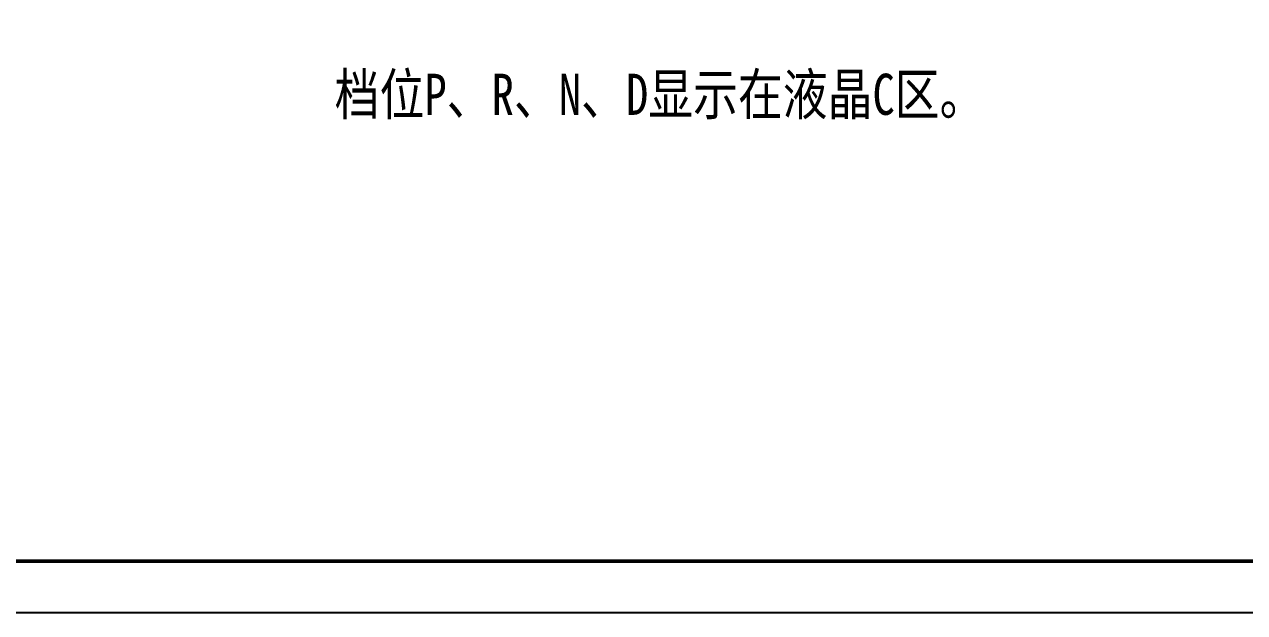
# Model space of a CAD drawing. Header units: millimetres. Extents: x 0 to 1188, y 0 to 840.
# Drawn here: x 524.9 to 762.5, y 0 to 114.5 of the extents above; entities that cross this region are included whole.
import ezdxf
from ezdxf.enums import TextEntityAlignment as Align

# ---------------------------------------------------------------- set-up
doc = ezdxf.new("R2010")
doc.units = ezdxf.units.MM
doc.layers.add('02粗实线', color=7, linetype='Continuous')
doc.layers.add('07标注', color=3, linetype='Continuous')
doc.layers.add('1轮廓实线层', color=7, linetype='Continuous', lineweight=40)
doc.layers.add('Frame', color=7, linetype='Continuous', lineweight=50)
doc.styles.get("Standard").update_dxf_attribs({"font": ''})
doc.styles.add('TEXT', font='gbeitc.shx', dxfattribs={"bigfont": 'gbcbig.shx'})
doc.styles.get('Standard').set_extended_font_data('SimSun')

# ---------------------------------------------------------------- blocks, each defined once
blk = doc.blocks.new('内图框')
at = {"layer": 'Frame'}
blk.add_lwpolyline([(25, 10), (1178, 10), (1178, 830), (25, 830)], close=True, dxfattribs=at)
at = {"layer": '07标注', "style": 'TEXT'}
blk.add_attdef('上角图号', text='', height=4, rotation=180, dxfattribs=at).set_placement((50, 826), align=Align.MIDDLE_CENTER)

msp = doc.modelspace()

# ---------------------------------------------------------------- linework, layer by layer
at = {"layer": 'Frame', "color": 0, "lineweight": -3}
msp.add_lwpolyline([(0, 0), (1188, 0), (1188, 840), (0, 840)], close=True, dxfattribs=at)

# ---------------------------------------------------------------- block references
at = {"layer": '02粗实线', "color": 0}
msp.add_blockref('内图框', (0, 0), dxfattribs=at)

# ---------------------------------------------------------------- texts
at = {"layer": '1轮廓实线层', "color": 3, "width": 0.8}
msp.add_text('档位P、R、N、D显示在液晶C区。', height=8, dxfattribs=at).set_placement((585.366, 96.8768))

doc.saveas('drawing.dxf')
